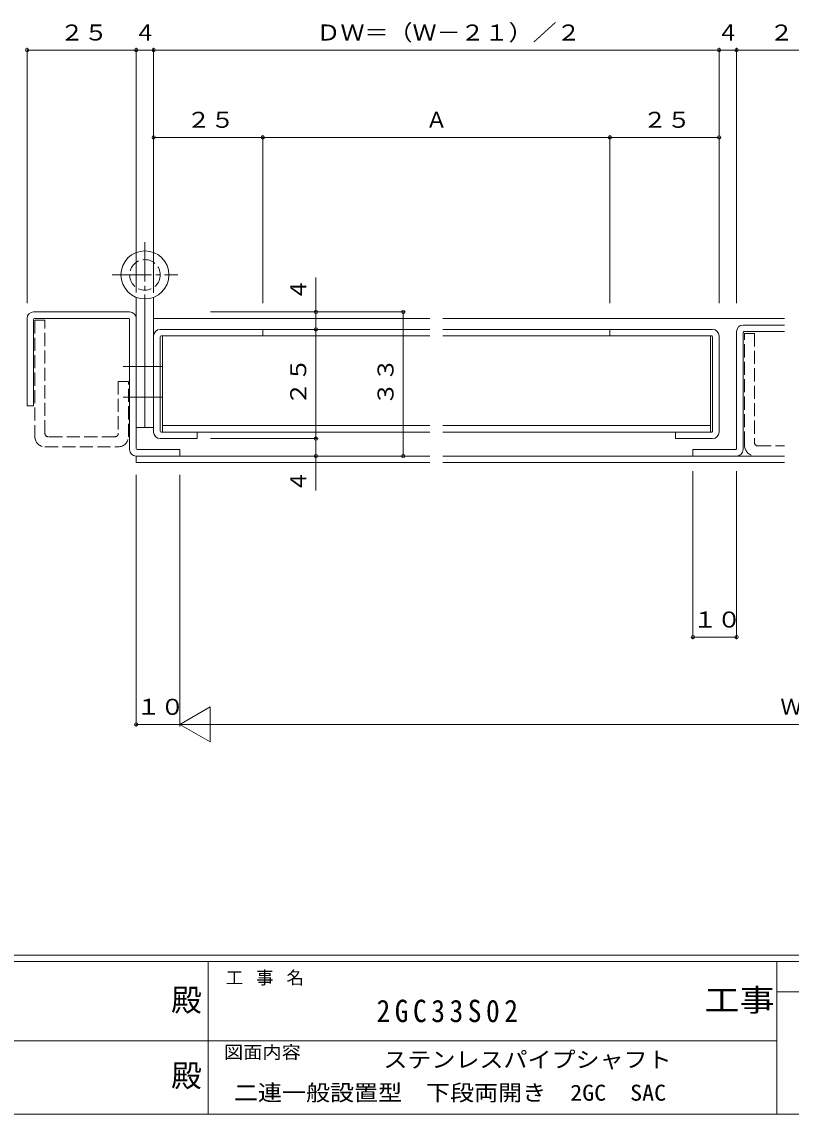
# Model space of a CAD drawing. Units: millimetres on the paper. Extents: x -420 to 373, y -297 to 267.
# Drawn here: x -75.4 to 100.8, y -297 to -46.7 of the extents above; entities that cross this region are included whole.
import ezdxf
from ezdxf.enums import TextEntityAlignment as Align

# ---------------------------------------------------------------- set-up
doc = ezdxf.new("R2010")
doc.units = ezdxf.units.MM
doc.linetypes.add('CHAIN2', pattern=[12, 9, -1, 1, -1])
doc.linetypes.add('DASHED3', pattern=[4, 3, -1])
for name, color, linetype, lineweight in [('0-1_USER1', 7, 'Continuous', 9), ('0-3_YKK_11', 7, 'Continuous', 9), ('0-4_YKK_12', 2, 'Continuous', 9), ('0-6_YKK_13', 4, 'DASHED3', 9), ('0-7_YKK_D', 6, 'Continuous', 9)]:
    doc.layers.add(name, color=color, linetype=linetype, lineweight=lineweight)
doc.layers.add('0-2_YKK_ZWAK', color=3, linetype='Continuous')
doc.styles.add('ＭＳ ゴシック', font='')
doc.styles.get('ＭＳ ゴシック').set_extended_font_data('MS Gothic')

msp = doc.modelspace()

# ---------------------------------------------------------------- linework, layer by layer
at = {"layer": '0-1_USER1'}
for p, q in [((352.3, -260.6), (-417.7, -260.6)), ((314.5, -262), (-417.7, -262)), ((-32.7, -262), (-32.7, -297)), ((97.5, -262), (97.5, -297)), ((165.684, -268.999), (97.5, -268.999)), ((-160.1, -280.199), (-31.3, -280.199)), ((-31.3, -280.199), (97.5, -280.199)), ((-417.7, -297), (314.5, -297))]:
    msp.add_line(p, q, dxfattribs=at)
at = {"layer": '0-3_YKK_11'}
for p, q in [((-47.19, -139.699), (-47.19, -110.199)), ((-74.19, -134.699), (-74.19, -114.699)), ((-72.69, -113.199), (-50.69, -113.199)), ((-72.69, -114.899), (-72.69, -134.699)), ((-50.89, -114.699), (-72.49, -114.699)), ((-50.69, -144.699), (-50.69, -114.899)), ((-49.19, -114.699), (-49.19, -144.499)), ((18.06, -117.199), (-43.69, -117.199)), ((-20.19, -117.199), (-20.19, -118.699)), ((82.81, -117.199), (21.06, -117.199)), ((59.31, -117.199), (59.31, -118.699)), ((99.31, -116.199), (89.81, -116.199)), ((-45.19, -118.699), (-45.19, -140.699)), ((-43.69, -140.499), (-43.69, -118.899)), ((-43.49, -118.699), (18.06, -118.699)), ((21.06, -118.699), (82.61, -118.699)), ((82.81, -118.899), (82.81, -140.499)), ((84.31, -140.699), (84.31, -118.699)), ((88.31, -117.699), (88.31, -144.499)), ((89.81, -144.699), (89.81, -117.899)), ((90.01, -117.699), (99.31, -117.699)), ((-72.69, -134.699), (-74.19, -134.699)), ((-43.69, -142.199), (-35.19, -142.199)), ((-35.19, -140.699), (-43.49, -140.699)), ((-35.19, -142.199), (-35.19, -140.699)), ((74.31, -140.699), (74.31, -142.199)), ((82.61, -140.699), (74.31, -140.699)), ((74.31, -142.199), (82.81, -142.199)), ((-48.99, -144.699), (-39.19, -144.699)), ((-39.19, -144.699), (-39.19, -146.199)), ((78.31, -144.699), (78.31, -146.199)), ((88.11, -144.699), (78.31, -144.699)), ((-39.19, -146.199), (-49.19, -146.199)), ((78.31, -146.199), (88.31, -146.199))]:
    msp.add_line(p, q, dxfattribs=at)
for centre, radius, start, end in [((-72.69, -114.699), 1.5, 90, 180), ((-72.49, -114.899), 0.2, 90, 180), ((-50.89, -114.899), 0.2, 0, 90), ((-50.69, -114.699), 1.5, 0, 90), ((-43.69, -118.699), 1.5, 90, 180), ((82.81, -118.699), 1.5, 0, 90), ((89.81, -117.699), 1.5, 90, 180), ((-43.49, -118.899), 0.2, 90, 180), ((82.61, -118.899), 0.2, 0, 90), ((90.01, -117.899), 0.2, 90, 180), ((-43.69, -140.699), 1.5, 180, 270), ((-43.49, -140.499), 0.2, 180, 270), ((82.61, -140.499), 0.2, 270, 0.00098), ((82.81, -140.699), 1.5, 270, 0), ((-49.19, -144.699), 1.5, 180, 270), ((-48.99, -144.499), 0.2, 180, 270), ((88.11, -144.499), 0.2, 270, 0.00098), ((88.31, -144.699), 1.5, 270, 0)]:
    msp.add_arc(centre, radius, start, end, dxfattribs=at)
at = {"layer": '0-4_YKK_12'}
for p, q in [((-45.19, -114.699), (18.06, -114.699)), ((21.06, -114.699), (99.31, -114.699)), ((-43.19, -118.699), (-43.19, -140.699)), ((82.31, -118.699), (82.31, -139.199)), ((82.31, -140.699), (82.31, -118.699)), ((18.06, -139.199), (-43.19, -139.199)), ((82.31, -139.199), (21.06, -139.199)), ((-43.19, -140.699), (18.06, -140.699)), ((21.06, -140.699), (82.31, -140.699)), ((-49.19, -147.699), (-49.19, -146.199)), ((-49.19, -146.199), (18.06, -146.199)), ((21.06, -146.199), (99.31, -146.199)), ((18.06, -147.699), (-49.19, -147.699)), ((99.31, -147.699), (21.06, -147.699))]:
    msp.add_line(p, q, dxfattribs=at)
at = {"layer": '0-6_YKK_13', "linetype": 'CHAIN2'}
for p, q in [((-47.19, -97.199), (-47.19, -112.199)), ((-54.69, -104.699), (-39.69, -104.699)), ((-52.19, -125.699), (-42.19, -125.699)), ((-52.19, -132.699), (-42.19, -132.699))]:
    msp.add_line(p, q, dxfattribs=at)
at = {"layer": '0-6_YKK_13', "linetype": 'Continuous'}
for p, q in [((-49.19, -139.699), (-49.19, -109.819)), ((-45.19, -109.819), (-45.19, -139.699)), ((-47.19, -110.199), (-47.19, -139.699)), ((-47.19, -139.699), (-49.19, -139.699)), ((-45.19, -139.699), (-47.19, -139.699))]:
    msp.add_line(p, q, dxfattribs=at)
at = {"layer": '0-6_YKK_13'}
for p, q in [((-70.09, -140.999), (-70.09, -115.099)), ((90.11, -118.099), (92.41, -118.099)), ((90.11, -143.599), (90.11, -118.099)), ((92.41, -118.099), (92.41, -143.099)), ((-50.99, -129.099), (-53.29, -129.099)), ((-53.29, -129.099), (-53.29, -140.999)), ((-50.99, -141.799), (-50.99, -129.099)), ((-54.09, -141.799), (-69.29, -141.799)), ((-70.09, -144.099), (-53.29, -144.099)), ((93.21, -143.899), (99.31, -143.899)), ((99.31, -146.199), (92.41, -146.199))]:
    msp.add_line(p, q, dxfattribs=at)
msp.add_lwpolyline([(-70.09, -115.099), (-72.39, -115.099), (-72.39, -141.799)], dxfattribs=at)
at = {"layer": '0-6_YKK_13', "linetype": 'Continuous'}
msp.add_circle((-47.19, -104.699), 5.5, dxfattribs=at)
at = {"layer": '0-6_YKK_13'}
msp.add_circle((-47.19, -104.699), 3.5, dxfattribs=at)
for centre, radius, start, end in [((-70.09, -141.799), 2.3, 180, 270), ((-69.29, -140.999), 0.8, 180, 270), ((-54.09, -140.999), 0.8, 270, 0), ((-53.29, -141.799), 2.3, 270, 0), ((92.68, -143.639), 2.573, 179.07098, 263.92198), ((93.21, -143.099), 0.8, 180, 270)]:
    msp.add_arc(centre, radius, start, end, dxfattribs=at)
at = {"layer": '0-7_YKK_D'}
for p, q in [((-74.19, -111.199), (-74.19, -52.699)), ((-74.19, -53.199), (-49.19, -53.199)), ((-49.19, -108.746), (-49.19, -52.699)), ((-49.19, -53.199), (-45.19, -53.199)), ((-45.19, -108.786), (-45.19, -52.699)), ((-45.19, -53.199), (84.31, -53.199)), ((84.31, -111.199), (84.31, -52.699)), ((84.31, -53.199), (88.31, -53.199)), ((88.31, -111.199), (88.31, -52.699)), ((88.31, -53.199), (113.31, -53.199)), ((-45.19, -108.786), (-45.19, -72.699)), ((-45.19, -73.199), (-20.19, -73.199)), ((-20.19, -111.199), (-20.19, -72.699)), ((-20.19, -73.199), (59.31, -73.199)), ((59.31, -111.199), (59.31, -72.699)), ((59.31, -73.199), (84.31, -73.199)), ((84.31, -111.199), (84.31, -72.699)), ((-8.044, -105.299), (-8.044, -117.199)), ((-32.19, -113.199), (-7.544, -113.199)), ((-32.19, -113.199), (12.456, -113.199)), ((11.956, -113.199), (11.956, -146.199)), ((-8.044, -117.199), (-8.044, -142.199)), ((-32.19, -142.199), (-7.544, -142.199)), ((-32.19, -142.199), (-7.544, -142.199)), ((-8.044, -154.099), (-8.044, -142.199)), ((-32.19, -146.199), (-7.544, -146.199)), ((-32.19, -146.199), (12.456, -146.199)), ((78.31, -149.699), (78.31, -188.199)), ((88.31, -149.699), (88.31, -188.199)), ((-49.19, -150.499), (-49.19, -208.199)), ((-39.19, -150.499), (-39.19, -208.199)), ((-39.19, -150.499), (-39.19, -208.199)), ((78.31, -187.699), (88.31, -187.699)), ((-39.19, -207.699), (-32.261, -203.699)), ((-32.261, -203.699), (-32.261, -211.699)), ((-39.19, -207.699), (-32.261, -211.699))]:
    msp.add_line(p, q, dxfattribs=at)
msp.add_lwpolyline([(-49.19, -207.699), (-39.19, -207.699), (240.81, -207.699)], dxfattribs=at)
for centre, start, end in [((-74.19, -53.199), 0, 180), ((-74.19, -53.199), 180, 0), ((-49.19, -53.199), 0, 180), ((-49.19, -53.199), 0, 180), ((-49.19, -53.199), 180, 0), ((-49.19, -53.199), 180, 0), ((-45.19, -53.199), 0, 180), ((-45.19, -53.199), 0, 180), ((-45.19, -53.199), 180, 0), ((-45.19, -53.199), 180, 0), ((84.31, -53.199), 0, 180), ((84.31, -53.199), 0, 180), ((84.31, -53.199), 180, 0), ((84.31, -53.199), 180, 0), ((88.31, -53.199), 0, 180), ((88.31, -53.199), 0, 180), ((88.31, -53.199), 180, 0), ((88.31, -53.199), 180, 0), ((-45.19, -73.199), 0, 180), ((-45.19, -73.199), 180, 0), ((-20.19, -73.199), 0, 180), ((-20.19, -73.199), 0, 180), ((-20.19, -73.199), 180, 0), ((-20.19, -73.199), 180, 0), ((59.31, -73.199), 0, 180), ((59.31, -73.199), 0, 180), ((59.31, -73.199), 180, 0), ((59.31, -73.199), 180, 0), ((84.31, -73.199), 0, 180), ((84.31, -73.199), 180, 0), ((-8.044, -113.199), 0, 180), ((-8.044, -113.199), 180, 0), ((11.956, -113.199), 0, 180), ((11.956, -113.199), 180, 0), ((-8.044, -117.199), 0, 180), ((-8.044, -117.199), 0, 180), ((-8.044, -117.199), 180, 0), ((-8.044, -117.199), 180, 0), ((-8.044, -142.199), 0, 180), ((-8.044, -142.199), 0, 180), ((-8.044, -142.199), 180, 0), ((-8.044, -142.199), 180, 0), ((-8.044, -146.199), 0, 180), ((-8.044, -146.199), 180, 0), ((11.956, -146.199), 0, 180), ((11.956, -146.199), 180, 0), ((78.31, -187.699), 0, 180), ((78.31, -187.699), 180, 0), ((88.31, -187.699), 0, 180), ((88.31, -187.699), 180, 0), ((-49.19, -207.699), 0, 180), ((-49.19, -207.699), 180, 0)]:
    msp.add_arc(centre, 0.375, start, end, dxfattribs=at)

# ---------------------------------------------------------------- texts
at = {"layer": '0-1_USER1', "color": 2, "style": 'ＭＳ ゴシック', "width": 1.15}
msp.add_text('工事', height=5.132, dxfattribs=at).set_placement((80.931, -274.956), align=Align.BOTTOM_LEFT)
at = {"layer": '0-1_USER1', "color": 2, "style": 'ＭＳ ゴシック'}
for p in [(-41.182, -274.956), (-41.182, -292.278)]:
    msp.add_text('殿', height=5.132, dxfattribs=at).set_placement(p, align=Align.BOTTOM_LEFT)
at = {"layer": '0-1_USER1', "style": 'ＭＳ ゴシック', "width": 1.1}
msp.add_text('図面内容', height=2.933, dxfattribs=at).set_placement((-29.083, -285.148), align=Align.BOTTOM_LEFT)
at = {"layer": '0-1_USER1', "insert": (-28.688, -267.533), "char_height": 2.933, "attachment_point": 7, "style": 'ＭＳ ゴシック'}
msp.add_mtext('\\T1.16;工\\~事\\~名', dxfattribs=at)
at = {"layer": '0-2_YKK_ZWAK', "style": 'ＭＳ ゴシック', "width": 1.1}
for s, p in [('ステンレスパイプシャフト', (7.428, -287.434)), ('二連一般設置型\u3000下段両開き\u30002GC\u3000SAC', (-26.8, -295.016))]:
    msp.add_text(s, height=3.666, dxfattribs=at).set_placement(p, align=Align.BOTTOM_LEFT)
at = {"layer": '0-2_YKK_ZWAK', "color": 2, "insert": (5.851, -275.999), "char_height": 5.132, "attachment_point": 7, "style": 'ＭＳ ゴシック'}
msp.add_mtext('\\T1.33;\\W0.9;2GC33S02', dxfattribs=at)
at = {"layer": '0-7_YKK_D', "color": 3, "style": 'ＭＳ ゴシック', "width": 1.1}
for s, p in [('２５', (-66.653, -52.099)), ('ＤＷ＝（Ｗ－２１）／２', (-7.903, -52.099)), ('２５', (95.847, -52.099)), ('２５', (-37.653, -72.099)), ('２５', (66.847, -72.099)), ('１０', (78.347, -186.599)), ('１０', (-49.153, -206.599))]:
    msp.add_text(s, height=3.666, dxfattribs=at).set_placement(p, align=Align.BOTTOM_LEFT)
at = {"layer": '0-7_YKK_D', "color": 3, "style": 'ＭＳ ゴシック'}
for s, p in [('４', (-49.653, -52.099)), ('４', (83.847, -52.099)), ('Ａ', (17.097, -72.099)), ('Ｗ', (98.347, -206.599))]:
    msp.add_text(s, height=3.666, dxfattribs=at).set_placement(p, align=Align.BOTTOM_LEFT)
for p in [(-9.144, -110.562), (-9.144, -154.522)]:
    msp.add_text('４', height=3.666, rotation=90, dxfattribs=at).set_placement(p, align=Align.BOTTOM_LEFT)
at = {"layer": '0-7_YKK_D', "color": 3, "style": 'ＭＳ ゴシック', "width": 1.1}
for s, p in [('２５', (-9.144, -134.662)), ('３３', (10.856, -134.662))]:
    msp.add_text(s, height=3.666, rotation=90, dxfattribs=at).set_placement(p, align=Align.BOTTOM_LEFT)

doc.saveas('drawing.dxf')
